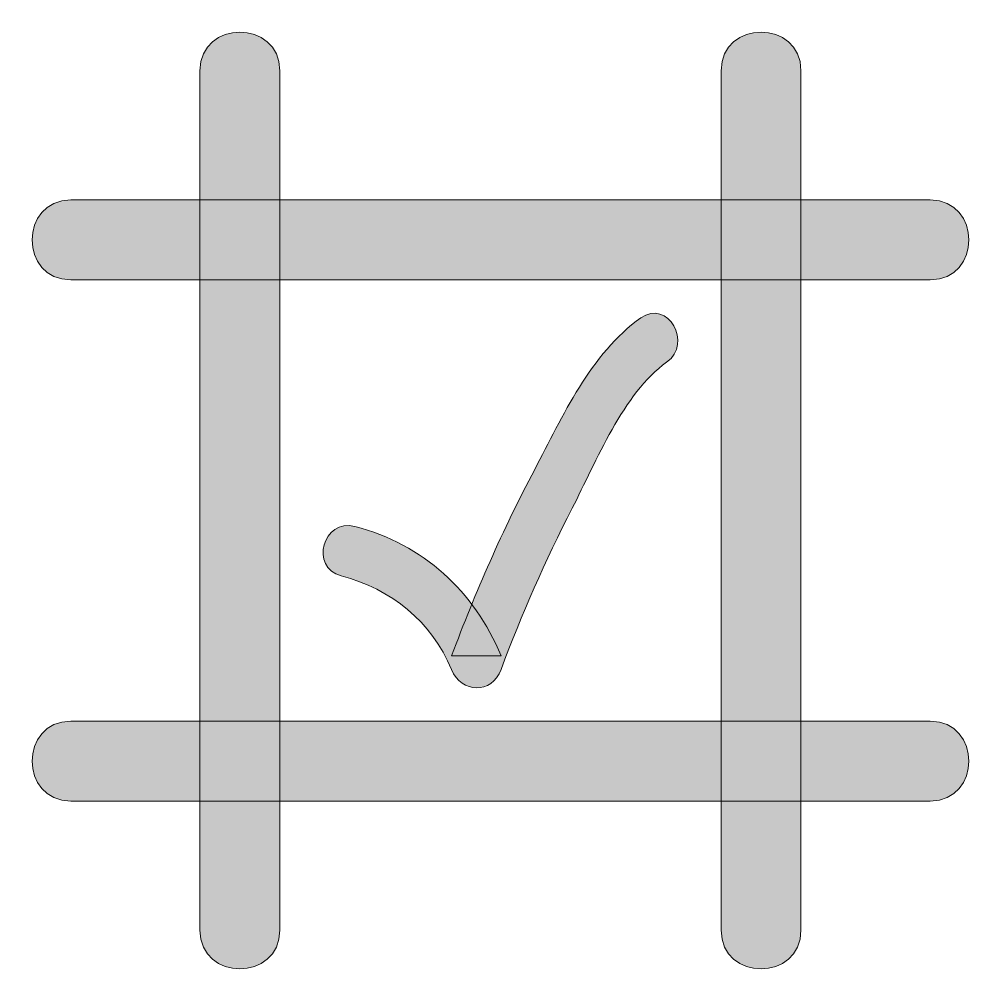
# Model space of a CAD drawing. Header units: inches. Extents: x 187 to 889, y -947 to -118.
# Drawn here: x 255.1 to 391.2, y -652.9 to -516.7 of the extents above; entities that cross this region are included whole.
import ezdxf

# ---------------------------------------------------------------- set-up
doc = ezdxf.new("R2010")
doc.units = ezdxf.units.IN
doc.header["$MEASUREMENT"] = 0
doc.layers.add('Layer 1', color=7, linetype='Continuous')

# ---------------------------------------------------------------- blocks, each defined once
blk = doc.blocks.new('block 13')
at = {"layer": 'Layer 1', "true_color": 0x040404}
h = blk.add_hatch(color=18, dxfattribs=at)
h.dxf.hatch_style = 2
edge = h.paths.add_edge_path()
edge.add_spline(control_points=[(262.36, -553.57), (302.88, -553.57), (343.41, -553.57), (383.94, -553.57), (391.2, -553.57), (391.22, -542.28), (383.94, -542.28), (343.41, -542.28), (302.88, -542.28), (262.36, -542.28), (255.09, -542.28), (255.08, -553.57), (262.36, -553.57), (262.36, -553.57), (262.36, -553.57), (262.36, -553.57)], knot_values=[0, 0, 0, 0, 1, 1, 1, 2, 2, 2, 3, 3, 3, 4, 4, 4, 5, 5, 5, 5], degree=3, periodic=1)
at = {"layer": 'Layer 1', "lineweight": 0}
blk.add_open_spline([(262.36, -553.57), (302.88, -553.57), (343.41, -553.57), (383.94, -553.57), (391.2, -553.57), (391.22, -542.28), (383.94, -542.28), (343.41, -542.28), (302.88, -542.28), (262.36, -542.28), (255.09, -542.28), (255.08, -553.57), (262.36, -553.57), (262.36, -553.57), (262.36, -553.57), (262.36, -553.57)], degree=3, knots=[0, 0, 0, 0, 1, 1, 1, 2, 2, 2, 3, 3, 3, 4, 4, 4, 5, 5, 5, 5], dxfattribs=at)
blk = doc.blocks.new('block 14')
at = {"layer": 'Layer 1', "true_color": 0x040404}
h = blk.add_hatch(color=18, dxfattribs=at)
h.dxf.hatch_style = 2
edge = h.paths.add_edge_path()
edge.add_spline(control_points=[(262.36, -627.29), (302.88, -627.29), (343.41, -627.29), (383.94, -627.29), (391.2, -627.29), (391.22, -616), (383.94, -616), (343.41, -616), (302.88, -616), (262.36, -616), (255.09, -616), (255.08, -627.29), (262.36, -627.29), (262.36, -627.29), (262.36, -627.29), (262.36, -627.29)], knot_values=[0, 0, 0, 0, 1, 1, 1, 2, 2, 2, 3, 3, 3, 4, 4, 4, 5, 5, 5, 5], degree=3, periodic=1)
at = {"layer": 'Layer 1', "lineweight": 0}
blk.add_open_spline([(262.36, -627.29), (302.88, -627.29), (343.41, -627.29), (383.94, -627.29), (391.2, -627.29), (391.22, -616), (383.94, -616), (343.41, -616), (302.88, -616), (262.36, -616), (255.09, -616), (255.08, -627.29), (262.36, -627.29), (262.36, -627.29), (262.36, -627.29), (262.36, -627.29)], degree=3, knots=[0, 0, 0, 0, 1, 1, 1, 2, 2, 2, 3, 3, 3, 4, 4, 4, 5, 5, 5, 5], dxfattribs=at)
blk = doc.blocks.new('block 15')
at = {"layer": 'Layer 1', "true_color": 0x040404}
h = blk.add_hatch(color=18, dxfattribs=at)
h.dxf.hatch_style = 2
edge = h.paths.add_edge_path()
edge.add_spline(control_points=[(354.36, -523.99), (354.36, -564.52), (354.36, -605.05), (354.36, -645.57), (354.36, -652.84), (365.65, -652.85), (365.65, -645.57), (365.65, -605.05), (365.65, -564.52), (365.65, -523.99), (365.65, -516.73), (354.36, -516.71), (354.36, -523.99), (354.36, -523.99), (354.36, -523.99), (354.36, -523.99)], knot_values=[0, 0, 0, 0, 1, 1, 1, 2, 2, 2, 3, 3, 3, 4, 4, 4, 5, 5, 5, 5], degree=3, periodic=1)
at = {"layer": 'Layer 1', "lineweight": 0}
blk.add_open_spline([(354.36, -523.99), (354.36, -564.52), (354.36, -605.05), (354.36, -645.57), (354.36, -652.84), (365.65, -652.85), (365.65, -645.57), (365.65, -605.05), (365.65, -564.52), (365.65, -523.99), (365.65, -516.73), (354.36, -516.71), (354.36, -523.99), (354.36, -523.99), (354.36, -523.99), (354.36, -523.99)], degree=3, knots=[0, 0, 0, 0, 1, 1, 1, 2, 2, 2, 3, 3, 3, 4, 4, 4, 5, 5, 5, 5], dxfattribs=at)
blk = doc.blocks.new('block 16')
at = {"layer": 'Layer 1', "true_color": 0x040404}
h = blk.add_hatch(color=18, dxfattribs=at)
h.dxf.hatch_style = 2
edge = h.paths.add_edge_path()
edge.add_spline(control_points=[(280.64, -523.99), (280.64, -564.52), (280.64, -605.05), (280.64, -645.57), (280.64, -652.84), (291.93, -652.85), (291.93, -645.57), (291.93, -605.05), (291.93, -564.52), (291.93, -523.99), (291.93, -516.73), (280.64, -516.71), (280.64, -523.99), (280.64, -523.99), (280.64, -523.99), (280.64, -523.99)], knot_values=[0, 0, 0, 0, 1, 1, 1, 2, 2, 2, 3, 3, 3, 4, 4, 4, 5, 5, 5, 5], degree=3, periodic=1)
at = {"layer": 'Layer 1', "lineweight": 0}
blk.add_open_spline([(280.64, -523.99), (280.64, -564.52), (280.64, -605.05), (280.64, -645.57), (280.64, -652.84), (291.93, -652.85), (291.93, -645.57), (291.93, -605.05), (291.93, -564.52), (291.93, -523.99), (291.93, -516.73), (280.64, -516.71), (280.64, -523.99), (280.64, -523.99), (280.64, -523.99), (280.64, -523.99)], degree=3, knots=[0, 0, 0, 0, 1, 1, 1, 2, 2, 2, 3, 3, 3, 4, 4, 4, 5, 5, 5, 5], dxfattribs=at)
blk = doc.blocks.new('block 12')
at = {"layer": 'Layer 1'}
for name in ['block 16', 'block 15', 'block 13', 'block 14']:
    blk.add_blockref(name, (0, 0), dxfattribs=at)
blk = doc.blocks.new('block 17')
at = {"layer": 'Layer 1', "true_color": 0x040404}
h = blk.add_hatch(color=18, dxfattribs=at)
h.dxf.hatch_style = 2
edge = h.paths.add_edge_path()
edge.add_spline(control_points=[(300.63, -595.45), (307.67, -597.29), (313.4, -601.9), (316.22, -608.7), (317.61, -612.02), (321.9, -612.23), (323.22, -608.7), (326.14, -600.9), (329.47, -593.28), (333.29, -585.88), (336.65, -579.36), (340.53, -569.54), (346.64, -565.23), (350.43, -562.55), (346.8, -556.25), (342.98, -558.96), (335.94, -563.93), (331.9, -572.96), (327.98, -580.38), (323.47, -588.91), (319.6, -597.74), (316.22, -606.77), (318.56, -606.77), (320.89, -606.77), (323.22, -606.77), (319.41, -597.59), (312.26, -590.99), (302.56, -588.45), (298.04, -587.27), (296.11, -594.27), (300.63, -595.45), (300.63, -595.45), (300.63, -595.45), (300.63, -595.45)], knot_values=[0, 0, 0, 0, 1, 1, 1, 2, 2, 2, 3, 3, 3, 4, 4, 4, 5, 5, 5, 6, 6, 6, 7, 7, 7, 8, 8, 8, 9, 9, 9, 10, 10, 10, 11, 11, 11, 11], degree=3, periodic=1)
at = {"layer": 'Layer 1', "lineweight": 0}
blk.add_open_spline([(300.63, -595.45), (307.67, -597.29), (313.4, -601.9), (316.22, -608.7), (317.61, -612.02), (321.9, -612.23), (323.22, -608.7), (326.14, -600.9), (329.47, -593.28), (333.29, -585.88), (336.65, -579.36), (340.53, -569.54), (346.64, -565.23), (350.43, -562.55), (346.8, -556.25), (342.98, -558.96), (335.94, -563.93), (331.9, -572.96), (327.98, -580.38), (323.47, -588.91), (319.6, -597.74), (316.22, -606.77), (318.56, -606.77), (320.89, -606.77), (323.22, -606.77), (319.41, -597.59), (312.26, -590.99), (302.56, -588.45), (298.04, -587.27), (296.11, -594.27), (300.63, -595.45), (300.63, -595.45), (300.63, -595.45), (300.63, -595.45)], degree=3, knots=[0, 0, 0, 0, 1, 1, 1, 2, 2, 2, 3, 3, 3, 4, 4, 4, 5, 5, 5, 6, 6, 6, 7, 7, 7, 8, 8, 8, 9, 9, 9, 10, 10, 10, 11, 11, 11, 11], dxfattribs=at)
blk = doc.blocks.new('block 11')
at = {"layer": 'Layer 1'}
for name in ['block 12', 'block 17']:
    blk.add_blockref(name, (0, 0), dxfattribs=at)
blk = doc.blocks.new('block 2')
at = {"layer": 'Layer 1'}
blk.add_blockref('block 11', (0, 0), dxfattribs=at)

msp = doc.modelspace()

# ---------------------------------------------------------------- block references
at = {"layer": 'Layer 1'}
msp.add_blockref('block 2', (0, 0), dxfattribs=at)

doc.saveas('drawing.dxf')
